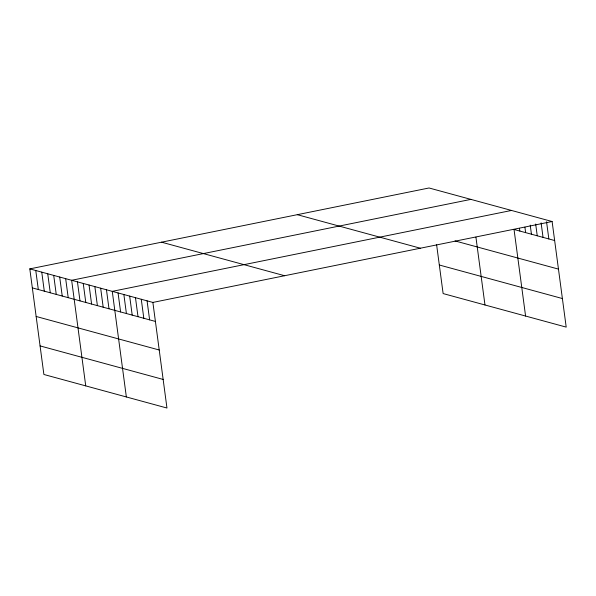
<?xml version="1.0" encoding="UTF-8"?>
<svg xmlns="http://www.w3.org/2000/svg" width="596" height="596" viewBox="0 0 596 596"><rect width="100%" height="100%" fill="white"/><g stroke="black" fill="none" stroke-linecap="round" stroke-linejoin="round"><path stroke-width="0.89" d="M29.8 268.885L152.874 302.425L166.962 408.022L43.888 374.482L29.8 268.885L429.038 187.978L552.112 221.518L566.2 327.115L443.126 293.575L436.615 244.77M470.877 199.384L71.647 280.284L85.735 385.88M511.495 210.455L112.264 291.355L126.352 396.951M152.874 302.425L552.112 221.518M554.645 240.531L514.035 229.467L525.583 316.051M455.024 240.918L558.459 269.109M297.285 214.679L420.366 248.219M439.312 265.004L562.386 298.544M161.546 242.185L284.62 275.725M32.34 287.898L155.414 321.438M36.147 316.469L159.221 350.008M40.074 345.911L163.155 379.443M546.547 221.749L548.849 238.951M541.108 222.882L543.045 237.372M535.67 224.022L537.242 235.792M530.231 225.154L531.438 234.213M524.912 227.195L525.635 232.626M519.474 228.328L519.831 231.047M475.921 237.148L484.973 304.981M147.07 300.838L149.611 319.858M141.274 299.259L143.807 318.271M135.471 297.68L138.004 316.692M129.667 296.1L132.2 315.113M123.864 294.513L126.404 313.533M118.06 292.934L120.601 311.946M106.461 289.775L108.994 308.788M100.657 288.188L103.19 307.208M94.853 286.609L97.394 305.621M89.05 285.03L91.59 304.042M83.246 283.45L85.787 302.463M77.45 281.871L79.983 300.883M65.664 278.66L68.205 297.672M59.689 277.028L62.23 296.041M53.714 275.397L56.248 294.417M47.732 273.773L50.273 292.785M41.757 272.141L44.29 291.153M35.775 270.51L38.315 289.529"/></g></svg>
